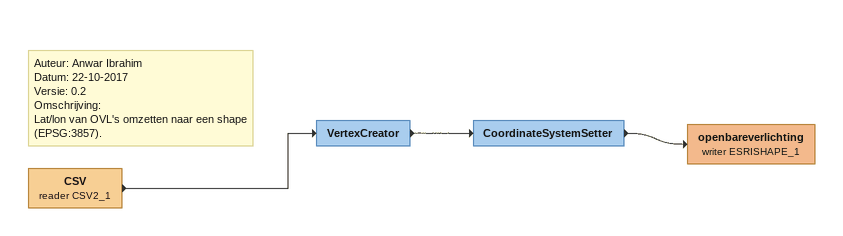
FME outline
Note: Auteur: Anwar Ibrahim / Datum: 22-10-2017 / Versie: 0.2 / Omschrijving: / Lat/lon van OVL's omzetten naar een shape (EPSG:3857).
CSV (reader CSV2_1)
    -> VertexCreator
VertexCreator
    -> CoordinateSystemSetter
CoordinateSystemSetter
    -> openbareverlichting (writer ESRISHAPE_1)
openbareverlichting (writer ESRISHAPE_1)
